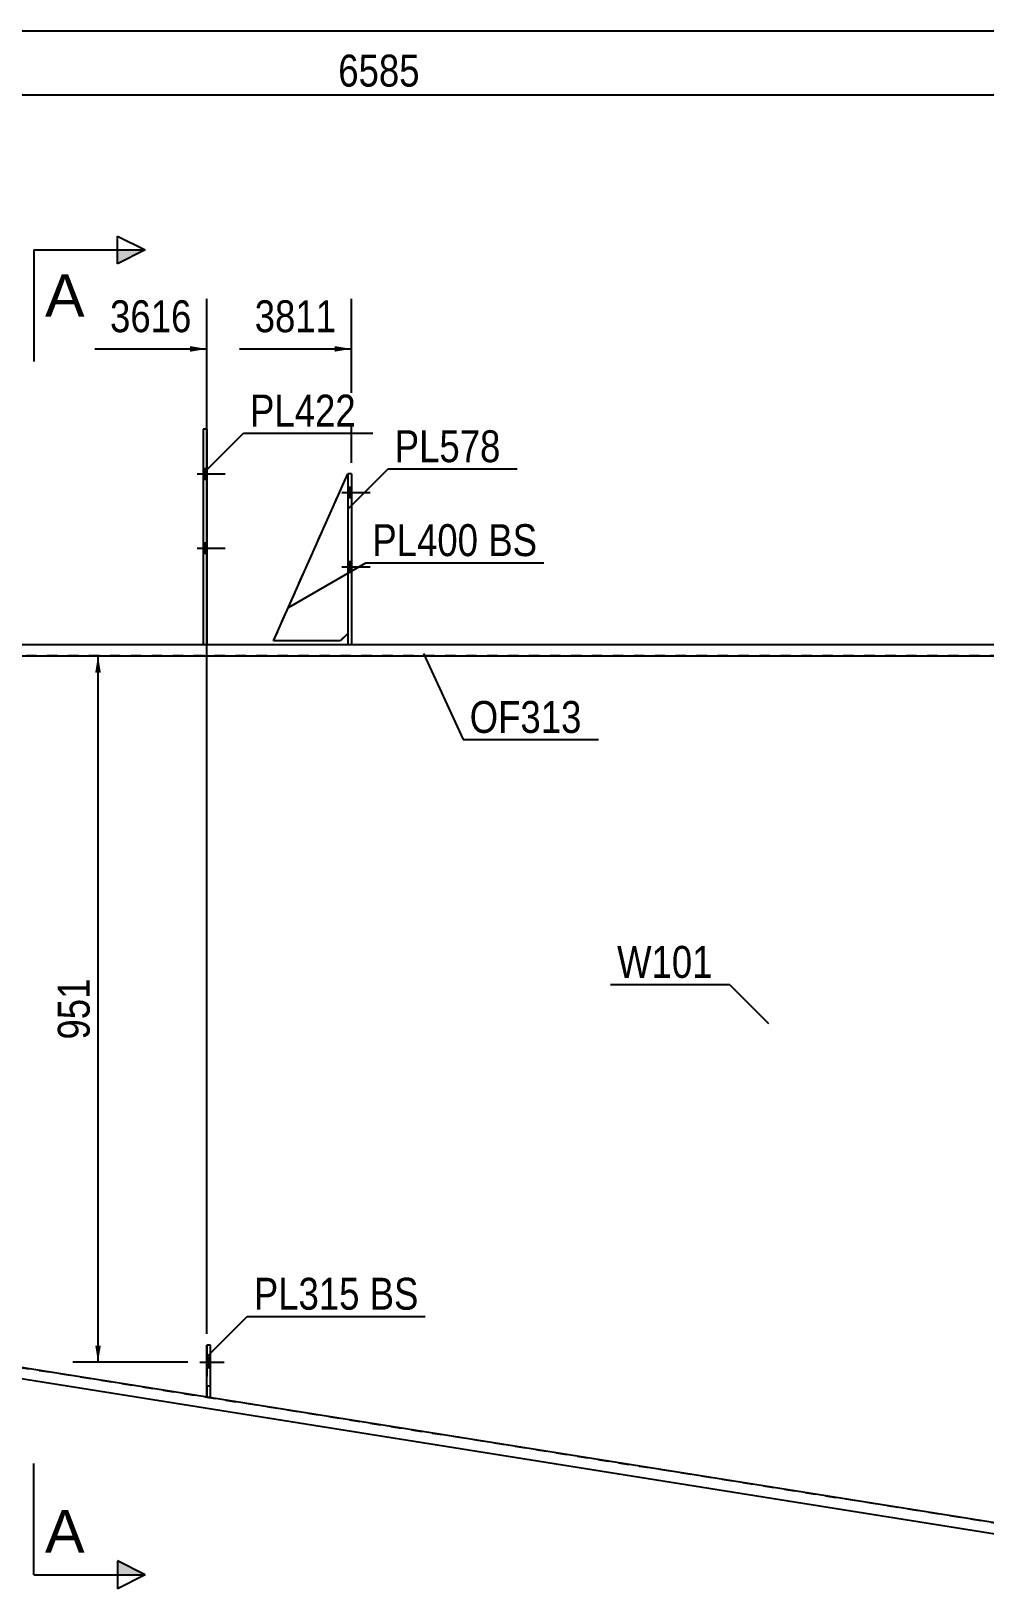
# Model space of a CAD drawing. Header units: millimetres. Extents: x -351 to 51, y -181 to 96.
# Drawn here: x -176.9 to -91.3, y -43.8 to 96.1 of the extents above; entities that cross this region are included whole.
import ezdxf

# ---------------------------------------------------------------- set-up
doc = ezdxf.new("R2010")
doc.units = ezdxf.units.MM
doc.linetypes.add('DXK_LINE_DOT1', pattern=[1.8814, 0.9407, -0.9407])
doc.linetypes.add('DXK_LINE_DOT2', pattern=[3.9198, 1.9599, -1.9599])
doc.styles.add('Arial', font='ARIAL.TTF', dxfattribs={"height": 0.2})
doc.styles.add('Arial Narrow', font='ARIALN.TTF', dxfattribs={"height": 0.2})

# ---------------------------------------------------------------- blocks, each defined once
blk = doc.blocks.new('Unknown-623466838-1210')
at = {"color": 5, "linetype": 'Continuous'}
blk.add_line((51.41, 96.07), (-348.59, 96.07), dxfattribs=at)
blk = doc.blocks.new('Part-623466838-1989 - 1946')
at = {"color": 2, "linetype": 'Continuous'}
for p, q in [((-191.54, 41), (23.15, 41)), ((-191.54, 41), (-191.54, 40)), ((23.15, 41), (23.15, 40)), ((-191.54, 40), (23.15, 40))]:
    blk.add_line(p, q, dxfattribs=at)
blk = doc.blocks.new('Part-623466838-2016 - 1946')
at = {"color": 2, "linetype": 'Continuous'}
blk.add_line((-202.19, 40), (-202.19, -20), dxfattribs=at)
at = {"color": 7, "linetype": 'DXK_LINE_DOT1'}
for p, q in [((-76.7, 40), (-202.19, 40)), ((-76.7, -40), (-76.7, 40)), ((-202.19, -20), (-76.7, -40))]:
    blk.add_line(p, q, dxfattribs=at)
blk = doc.blocks.new('Part-623466838-2026 - 1946')
at = {"color": 2, "linetype": 'Continuous'}
for p, q in [((-202.19, -20), (-202.35, -20.99)), ((-76.7, -40), (-202.19, -20)), ((-76.86, -40.99), (-202.35, -20.99)), ((-76.7, -40), (-76.86, -40.99))]:
    blk.add_line(p, q, dxfattribs=at)
blk = doc.blocks.new('Part-623466838-16481 - 1946')
at = {"color": 2, "linetype": 'Continuous'}
for p, q in [((-161.12, 60.33), (-161.46, 60.33)), ((-161.46, 60.33), (-161.46, 41)), ((-161.12, 60.33), (-161.12, 41))]:
    blk.add_line(p, q, dxfattribs=at)
at = {"color": 7, "linetype": 'DXK_LINE_DOT1'}
blk.add_line((-161.46, 41), (-161.12, 41), dxfattribs=at)
blk = doc.blocks.new('Part-623466838-16485 - 1946')
at = {"color": 7, "linetype": 'DXK_LINE_DOT1'}
for p, q in [((-161.12, -21.88), (-161.12, -26.55)), ((-160.79, -21.88), (-161.12, -21.88)), ((-160.79, -26.55), (-160.79, -21.88)), ((-161.08, -26.55), (-160.79, -26.55))]:
    blk.add_line(p, q, dxfattribs=at)
blk = doc.blocks.new('Part-623466838-12593 - 1946')
at = {"color": 7, "linetype": 'DXK_LINE_DOT1'}
for p, q in [((-155.14, 41.33), (-148.47, 56.33)), ((-148.47, 56.33), (-148.47, 42)), ((-148.47, 42), (-149.14, 41.33)), ((-149.14, 41.33), (-155.14, 41.33))]:
    blk.add_line(p, q, dxfattribs=at)
blk = doc.blocks.new('Part-623466838-16482 - 1946')
at = {"color": 2, "linetype": 'Continuous'}
for p, q in [((-161.12, -26.54), (-161.12, -21.88)), ((-160.79, -21.88), (-161.12, -21.88)), ((-160.79, -26.55), (-160.79, -21.88)), ((-161.08, -26.55), (-160.79, -26.55))]:
    blk.add_line(p, q, dxfattribs=at)
at = {"color": 7, "linetype": 'DXK_LINE_DOT1'}
for p, q in [((-161.12, -25.55), (-160.79, -25.55)), ((-161.12, -26.55), (-161.12, -26.54)), ((-161.12, -26.55), (-161.08, -26.55))]:
    blk.add_line(p, q, dxfattribs=at)
blk = doc.blocks.new('Bolt-623466838-16488 - 1946')
at = {"linetype": 'Continuous'}
for points in [[(-161.12, 55.87), (-161.12, 56.8), (-161.46, 56.8), (-161.46, 55.87)], [(-161.12, 55.87), (-161.12, 56.8), (-161.46, 56.8), (-161.46, 55.87)], [(-161.12, 49.2), (-161.12, 50.13), (-161.46, 50.13), (-161.46, 49.2)], [(-161.12, 49.2), (-161.12, 50.13), (-161.46, 50.13), (-161.46, 49.2)]]:
    blk.add_hatch(color=3, dxfattribs=at).paths.add_polyline_path(points)
at = {"color": 3, "linetype": 'Continuous'}
for p, q in [((-161.99, 56.33), (-159.46, 56.33)), ((-161.99, 56.33), (-159.46, 56.33)), ((-161.46, 56.8), (-161.12, 56.8)), ((-161.46, 56.8), (-161.12, 56.8)), ((-161.46, 55.87), (-161.12, 55.87)), ((-161.46, 55.87), (-161.12, 55.87)), ((-161.99, 49.67), (-159.46, 49.67)), ((-161.99, 49.67), (-159.46, 49.67)), ((-161.46, 50.13), (-161.12, 50.13)), ((-161.46, 50.13), (-161.12, 50.13)), ((-161.46, 49.2), (-161.12, 49.2)), ((-161.46, 49.2), (-161.12, 49.2))]:
    blk.add_line(p, q, dxfattribs=at)
blk = doc.blocks.new('Bolt-623466838-16489 - 1946')
at = {"linetype": 'Continuous'}
blk.add_hatch(color=3, dxfattribs=at).paths.add_polyline_path([(-160.79, -23.88), (-160.79, -22.95), (-161.12, -22.95), (-161.12, -23.88)])
at = {"color": 3, "linetype": 'Continuous'}
for p, q in [((-161.76, -23.42), (-159.56, -23.42)), ((-161.12, -22.95), (-160.79, -22.95)), ((-161.12, -23.88), (-160.79, -23.88))]:
    blk.add_line(p, q, dxfattribs=at)
blk = doc.blocks.new('Bolt-623466838-16492 - 1946')
at = {"color": 3, "linetype": 'DXK_LINE_DOT2'}
for p, q in [((-161.66, -23.42), (-160.79, -23.42)), ((-161.12, -22.95), (-160.79, -22.95)), ((-161.12, -23.88), (-160.79, -23.88))]:
    blk.add_line(p, q, dxfattribs=at)
blk = doc.blocks.new('Part-623466838-21245 - 1946')
at = {"color": 2, "linetype": 'Continuous'}
for p, q in [((-148.14, 56.33), (-148.47, 56.33)), ((-148.47, 56.33), (-148.47, 41)), ((-148.14, 56.33), (-148.14, 41))]:
    blk.add_line(p, q, dxfattribs=at)
at = {"color": 7, "linetype": 'DXK_LINE_DOT1'}
blk.add_line((-148.47, 41), (-148.14, 41), dxfattribs=at)
blk = doc.blocks.new('Part-623466838-21246 - 1946')
at = {"color": 2, "linetype": 'Continuous'}
for p, q in [((-155.14, 41.33), (-148.47, 56.33)), ((-148.47, 42), (-149.14, 41.33)), ((-149.14, 41.33), (-155.14, 41.33))]:
    blk.add_line(p, q, dxfattribs=at)
blk = doc.blocks.new('Bolt-623466838-21251 - 1946')
at = {"linetype": 'Continuous'}
for points in [[(-148.14, 54.2), (-148.14, 55.13), (-148.47, 55.13), (-148.47, 54.2)], [(-148.14, 54.2), (-148.14, 55.13), (-148.47, 55.13), (-148.47, 54.2)], [(-148.14, 54.2), (-148.14, 55.13), (-148.47, 55.13), (-148.47, 54.2)], [(-148.14, 47.53), (-148.14, 48.47), (-148.47, 48.47), (-148.47, 47.53)], [(-148.14, 47.53), (-148.14, 48.47), (-148.47, 48.47), (-148.47, 47.53)], [(-148.14, 47.53), (-148.14, 48.47), (-148.47, 48.47), (-148.47, 47.53)]]:
    blk.add_hatch(color=3, dxfattribs=at).paths.add_polyline_path(points)
at = {"color": 3, "linetype": 'Continuous'}
for p, q in [((-149, 54.67), (-146.47, 54.67)), ((-149, 54.67), (-146.47, 54.67)), ((-149, 54.67), (-146.47, 54.67)), ((-148.47, 55.13), (-148.14, 55.13)), ((-148.47, 55.13), (-148.14, 55.13)), ((-148.47, 55.13), (-148.14, 55.13)), ((-148.47, 54.2), (-148.14, 54.2)), ((-148.47, 54.2), (-148.14, 54.2)), ((-148.47, 54.2), (-148.14, 54.2)), ((-149, 48), (-146.47, 48)), ((-149, 48), (-146.47, 48)), ((-149, 48), (-146.47, 48)), ((-148.47, 48.47), (-148.14, 48.47)), ((-148.47, 48.47), (-148.14, 48.47)), ((-148.47, 48.47), (-148.14, 48.47)), ((-148.47, 47.53), (-148.14, 47.53)), ((-148.47, 47.53), (-148.14, 47.53)), ((-148.47, 47.53), (-148.14, 47.53))]:
    blk.add_line(p, q, dxfattribs=at)
blk = doc.blocks.new('StraightDimension-623466838-3139 - 1946')
at = {"color": 7, "linetype": 'Continuous'}
blk.add_line((-326.82, 90.35), (35.49, 90.35), dxfattribs=at)
at = {"color": 0}
blk.add_wipeout([(-141.41, 90.5), (-141.41, 94.7), (-149.92, 94.7), (-149.92, 90.5)], dxfattribs=at)
at = {"color": 3, "style": 'Arial Narrow'}
blk.add_text('6585', height=2.863, dxfattribs=at).set_placement((-149.32, 91.1))
blk = doc.blocks.new('StraightDimension-623466838-25636 - 1946')
at = {"linetype": 'Continuous'}
blk.add_hatch(color=7, dxfattribs=at).paths.add_polyline_path([(-149.64, 67.8), (-148.14, 67.55), (-149.64, 67.3)])
at = {"color": 7, "linetype": 'Continuous'}
for p, q in [((-148.14, 57.33), (-148.14, 72.05)), ((-158.2, 67.55), (-148.14, 67.55))]:
    blk.add_line(p, q, dxfattribs=at)
at = {"color": 0}
blk.add_wipeout([(-148.91, 68.45), (-148.91, 72.65), (-157.42, 72.65), (-157.42, 68.45)], dxfattribs=at)
at = {"color": 3, "style": 'Arial Narrow'}
blk.add_text('3811', height=2.863, dxfattribs=at).set_placement((-156.82, 69.05))
blk = doc.blocks.new('StraightDimension-623466838-16743 - 1946')
at = {"linetype": 'Continuous'}
for points in [[(-171.14, 38.5), (-170.89, 40), (-170.64, 38.5)], [(-170.64, -21.92), (-170.89, -23.42), (-171.14, -21.92)]]:
    blk.add_hatch(color=7, dxfattribs=at).paths.add_polyline_path(points)
at = {"color": 7, "linetype": 'Continuous'}
for p, q in [((-190.54, 40), (-168.49, 40)), ((-170.89, -23.42), (-170.89, 40)), ((-162.84, -23.42), (-173.14, -23.42))]:
    blk.add_line(p, q, dxfattribs=at)
at = {"color": 0}
blk.add_wipeout([(-171.04, 11.63), (-175.24, 11.63), (-175.24, 4.95), (-171.04, 4.95)], dxfattribs=at)
at = {"color": 3, "style": 'Arial Narrow'}
blk.add_text('951', height=2.863, rotation=90.0002, dxfattribs=at).set_placement((-171.64, 5.55))
blk = doc.blocks.new('StraightDimension-623466838-25637 - 1946')
at = {"linetype": 'Continuous'}
blk.add_hatch(color=7, dxfattribs=at).paths.add_polyline_path([(-162.62, 67.8), (-161.12, 67.55), (-162.62, 67.3)])
at = {"color": 7, "linetype": 'Continuous'}
for p, q in [((-161.12, -20.88), (-161.12, 72.05)), ((-171.19, 67.55), (-161.12, 67.55))]:
    blk.add_line(p, q, dxfattribs=at)
at = {"color": 0}
blk.add_wipeout([(-161.9, 68.45), (-161.9, 72.65), (-170.41, 72.65), (-170.41, 68.45)], dxfattribs=at)
at = {"color": 3, "style": 'Arial Narrow'}
blk.add_text('3616', height=2.863, dxfattribs=at).set_placement((-169.81, 69.05))
blk = doc.blocks.new('MarkSet-623466838-23163 - 1946')
at = {"color": 0}
for points in [[(-136.75, 48.95), (-136.75, 51.95), (-146.26, 51.95), (-146.26, 48.95)], [(-131.47, 48.95), (-131.47, 51.95), (-135.85, 51.95), (-135.85, 48.95)]]:
    blk.add_wipeout(points, dxfattribs=at)
for points in [[(-136.75, 48.95), (-136.75, 51.95), (-146.26, 51.95), (-146.26, 48.95)], [(-131.47, 48.95), (-131.47, 51.95), (-135.85, 51.95), (-135.85, 48.95)]]:
    blk.add_wipeout(points, dxfattribs=at)
at = {"color": 7, "linetype": 'Continuous'}
for p, q in [((-153.78, 44.35), (-146.86, 48.35)), ((-146.86, 48.35), (-130.87, 48.35))]:
    blk.add_line(p, q, dxfattribs=at)
at = {"color": 3, "style": 'Arial Narrow'}
for s, p in [('PL400', (-146.26, 48.95)), ('BS', (-135.85, 48.95))]:
    blk.add_text(s, height=2.863, dxfattribs=at).set_placement(p)
blk = doc.blocks.new('SectionMark-623466838-3365 - 1946')
at = {"linetype": 'Continuous'}
for points in [[(-169.15, 75.18), (-169.15, 76.43), (-166.65, 76.43)], [(-169.15, -42.51), (-169.15, -41.26), (-166.65, -42.51)]]:
    blk.add_hatch(color=30, dxfattribs=at).paths.add_polyline_path(points)
at = {"color": 30, "linetype": 'Continuous'}
for p, q in [((-169.15, 75.18), (-169.15, 77.68)), ((-169.15, 77.68), (-166.65, 76.43)), ((-176.65, 76.43), (-176.65, 66.43)), ((-176.65, 76.43), (-166.65, 76.43)), ((-166.65, 76.43), (-169.15, 75.18)), ((-176.65, -42.51), (-176.65, -32.51)), ((-166.65, -42.51), (-169.15, -41.26)), ((-169.15, -41.26), (-169.15, -43.76)), ((-176.65, -42.51), (-166.65, -42.51)), ((-166.65, -42.51), (-169.15, -43.76))]:
    blk.add_line(p, q, dxfattribs=at)
at = {"color": 0, "linetype": 'Continuous'}
for points in [[(-172.1, 70.43), (-172.1, 74.43), (-175.65, 74.43), (-175.65, 70.43)], [(-172.1, -40.51), (-172.1, -36.51), (-175.65, -36.51), (-175.65, -40.51)]]:
    blk.add_wipeout(points, dxfattribs=at)
at = {"color": 96, "linetype": 'Continuous', "style": 'Arial'}
for p in [(-175.65, 70.43), (-175.65, -40.51)]:
    blk.add_text('A', height=3.82, dxfattribs=at).set_placement(p)
blk = doc.blocks.new('Mark-623466838-16528 - 1946')
at = {"color": 0}
blk.add_wipeout([(-147.73, 60.58), (-147.73, 63.58), (-157.24, 63.58), (-157.24, 60.58)], dxfattribs=at)
blk.add_wipeout([(-147.73, 60.58), (-147.73, 63.58), (-157.24, 63.58), (-157.24, 60.58)], dxfattribs=at)
at = {"color": 7, "linetype": 'Continuous'}
for p, q in [((-161.37, 56.45), (-157.84, 59.98)), ((-157.84, 59.98), (-146.23, 59.98))]:
    blk.add_line(p, q, dxfattribs=at)
at = {"color": 3, "style": 'Arial Narrow'}
blk.add_text('PL422', height=2.863, dxfattribs=at).set_placement((-157.24, 60.58))
blk = doc.blocks.new('Mark-623466838-17837 - 1946')
at = {"color": 7, "linetype": 'Continuous'}
blk.add_line((-110.67, 6.95), (-114.2, 10.49), dxfattribs=at)
at = {"color": 0}
blk.add_wipeout([(-115.7, 11.09), (-115.7, 14.09), (-124.29, 14.09), (-124.29, 11.09)], dxfattribs=at)
blk.add_wipeout([(-115.7, 11.09), (-115.7, 14.09), (-124.29, 14.09), (-124.29, 11.09)], dxfattribs=at)
at = {"color": 7, "linetype": 'Continuous'}
blk.add_line((-124.89, 10.49), (-114.2, 10.49), dxfattribs=at)
at = {"color": 3, "style": 'Arial Narrow'}
blk.add_text('W101', height=2.863, dxfattribs=at).set_placement((-124.29, 11.09))
blk = doc.blocks.new('Mark-623466838-17876 - 1946')
at = {"color": 0}
blk.add_wipeout([(-127.47, 33.08), (-127.47, 36.08), (-137.52, 36.08), (-137.52, 33.08)], dxfattribs=at)
blk.add_wipeout([(-127.47, 33.08), (-127.47, 36.08), (-137.52, 36.08), (-137.52, 33.08)], dxfattribs=at)
at = {"color": 7, "linetype": 'Continuous'}
for p, q in [((-141.66, 40.21), (-138.12, 32.48)), ((-138.12, 32.48), (-125.97, 32.48))]:
    blk.add_line(p, q, dxfattribs=at)
at = {"color": 3, "style": 'Arial Narrow'}
blk.add_text('OF313', height=2.863, dxfattribs=at).set_placement((-137.52, 33.08))
blk = doc.blocks.new('Mark-623466838-21324 - 1946')
at = {"color": 0}
blk.add_wipeout([(-134.75, 57.38), (-134.75, 60.38), (-144.25, 60.38), (-144.25, 57.38)], dxfattribs=at)
blk.add_wipeout([(-134.75, 57.38), (-134.75, 60.38), (-144.25, 60.38), (-144.25, 57.38)], dxfattribs=at)
at = {"color": 7, "linetype": 'Continuous'}
for p, q in [((-148.38, 53.25), (-144.85, 56.78)), ((-144.85, 56.78), (-133.25, 56.78))]:
    blk.add_line(p, q, dxfattribs=at)
at = {"color": 3, "style": 'Arial Narrow'}
blk.add_text('PL578', height=2.863, dxfattribs=at).set_placement((-144.25, 57.38))
blk = doc.blocks.new('MarkSet-623466838-22468 - 1946')
at = {"color": 0}
for points in [[(-147.4, -18.7), (-147.4, -15.7), (-156.9, -15.7), (-156.9, -18.7)], [(-142.12, -18.7), (-142.12, -15.7), (-146.5, -15.7), (-146.5, -18.7)]]:
    blk.add_wipeout(points, dxfattribs=at)
for points in [[(-147.4, -18.7), (-147.4, -15.7), (-156.9, -15.7), (-156.9, -18.7)], [(-142.12, -18.7), (-142.12, -15.7), (-146.5, -15.7), (-146.5, -18.7)]]:
    blk.add_wipeout(points, dxfattribs=at)
at = {"color": 7, "linetype": 'Continuous'}
for p, q in [((-161.04, -22.84), (-157.5, -19.3)), ((-157.5, -19.3), (-141.52, -19.3))]:
    blk.add_line(p, q, dxfattribs=at)
at = {"color": 3, "style": 'Arial Narrow'}
for s, p in [('PL315', (-156.9, -18.7)), ('BS', (-146.5, -18.7))]:
    blk.add_text(s, height=2.863, dxfattribs=at).set_placement(p)

msp = doc.modelspace()

# ---------------------------------------------------------------- block references
for name in ['Unknown-623466838-1210', 'Part-623466838-16481 - 1946', 'Bolt-623466838-16488 - 1946', 'Part-623466838-12593 - 1946', 'Part-623466838-21246 - 1946', 'Part-623466838-21245 - 1946', 'Bolt-623466838-21251 - 1946', 'Part-623466838-1989 - 1946', 'Part-623466838-2016 - 1946', 'Part-623466838-2026 - 1946', 'Part-623466838-16485 - 1946', 'Part-623466838-16482 - 1946', 'Bolt-623466838-16489 - 1946', 'Bolt-623466838-16492 - 1946']:
    msp.add_blockref(name, (0, 0))

# ---------------------------------------------------------------- next in the draw order: block references
msp.add_blockref('StraightDimension-623466838-3139 - 1946', (0, 0))

# ---------------------------------------------------------------- next in the draw order: block references
for name in ['StraightDimension-623466838-25636 - 1946', 'MarkSet-623466838-23163 - 1946', 'StraightDimension-623466838-16743 - 1946', 'Mark-623466838-17876 - 1946', 'Mark-623466838-17837 - 1946']:
    msp.add_blockref(name, (0, 0))

# ---------------------------------------------------------------- next in the draw order: block references
msp.add_blockref('StraightDimension-623466838-25637 - 1946', (0, 0))

# ---------------------------------------------------------------- next in the draw order: block references
for name in ['SectionMark-623466838-3365 - 1946', 'Mark-623466838-16528 - 1946', 'MarkSet-623466838-22468 - 1946']:
    msp.add_blockref(name, (0, 0))

# ---------------------------------------------------------------- next in the draw order: block references
msp.add_blockref('Mark-623466838-21324 - 1946', (0, 0))

doc.saveas('drawing.dxf')
